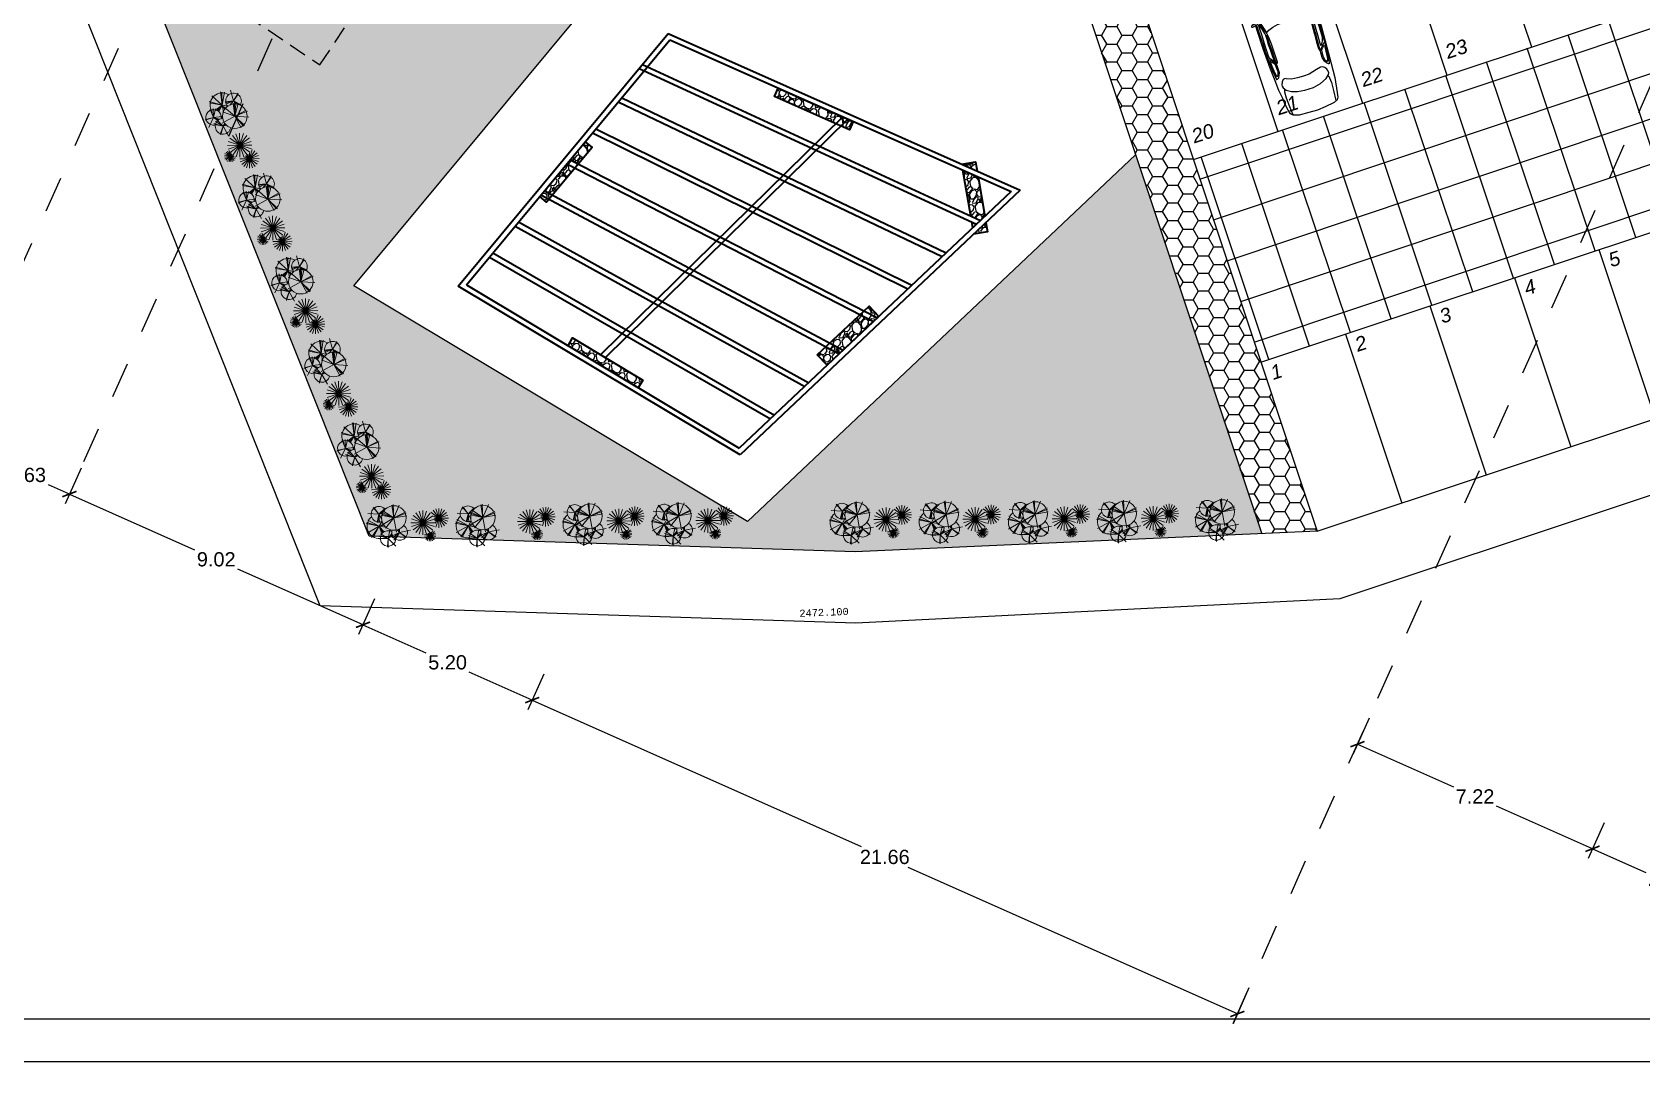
# Model space of a CAD drawing. Header units: millimetres. Extents: x 525387 to 527545, y 2235066 to 2235448.
# Drawn here: x 525535.23 to 525580.41, y 2235066.49 to 2235095.4 of the extents above; entities that cross this region are included whole.
import ezdxf
from ezdxf.enums import TextEntityAlignment as Align

# ---------------------------------------------------------------- set-up
doc = ezdxf.new("R2010")
doc.units = ezdxf.units.MM
doc.set_wipeout_variables(frame=1)
doc.linetypes.add('164L-xplan$0$HIDDEN', pattern=[0.375, 0.25, -0.125])
doc.linetypes.add('JIS_02_1.0', pattern=[2, 1, -1])
for name, color, linetype in [('auxiliar', 6, 'Continuous'), ('COTAS', 2, 'Continuous'), ('EJES', 1, 'Continuous'), ('muebles', 2, 'Continuous'), ('pie de plano', 7, 'Continuous'), ('PISOS', 7, 'Continuous')]:
    doc.layers.add(name, color=color, linetype=linetype)
doc.layers.add('jardin', color=72, linetype='Continuous', lineweight=5)
doc.layers.add('muro', color=5, linetype='Continuous', lineweight=35)
doc.styles.add('ARIAL', font='ariali.ttf')
doc.styles.add('MONOTXT4', font='monotxt4.shx')
doc.styles.get("Standard").update_dxf_attribs({"font": 'arial.ttf'})
doc.dimstyles.get("Standard").update_dxf_attribs({"dimtxt": 0.4, "dimasz": 0.3, "dimexe": 0.3, "dimexo": 0.2, "dimgap": 0.09, "dimtad": 0, "dimtih": 1, "dimtoh": 1, "dimzin": 0, "dimdsep": 46, "dimtxsty": 'Standard', "dimblk": 'ARCHTICK', "dimcen": 0.09, "dimclrd": 2, "dimclre": 1, "dimadec": 0, "dimazin": 0, "dimtfac": 1, "dimtofl": 0, "dimtmove": 0, "dimatfit": 3, "dimldrblk": 'ARCHTICK', "dimfxl": 1, "dimtolj": 1, "dimtzin": 0, "dimarcsym": 0})
pattern_1 = [(285.2227875, (383923.40531, -56674.917664), (1.6425967985254, -5.89246601665845), [0.068344288, -6.76609672791]), (242.179741, (383923.423256, -56674.98361), (2.87430299344146, 5.39978354213298), [0.117280944, -11.6108097787]), (189.7204471, (383923.36852, -56675.087336), (7.44874682796736, 1.24431294007665), [0.082696304, -8.18694455882]), (324.483689, (383923.36799, -56675.322666), (-8.2660039076424, 5.9293206523882), [0.106800904, -10.57328748515]), (350.04365418, (383923.454922, -56675.38471), (-6.50023648735329, 1.16607958925516), [0.10472674, -10.36796154907]), (54.483689, (383923.558071, -56675.402817), (-5.9293206523882, -8.2660039076424), [0.106800904, -10.57328748515]), (94.90424047, (383923.620116, -56675.315887), (0.69408645828221, -8.30285854320205), [0.141238732, -13.98262306285]), (129.46532837, (383923.608041, -56675.175165), (-7.46943618404976, 9.04188227596479), [0.133343904, -13.20105132038]), (178.63956562, (383923.523286, -56675.072222), (-7.75263206384397, 0.16002525631597), [0.1071626, -10.60910913974]), (232.4463583, (383923.416154, -56675.06968), (3.4533014948614, 4.4225011911344), [0.122342656, -5.99478739]), (279.6074378, (383923.341585, -56675.166669), (1.39625555519333, -8.15091592550136), [0.158215584, -15.66335450244]), (196.02407483, (383923.644624, -56674.90263), (-4.4881278224272, -1.3387115632386), [0.054000908, -5.34611316487]), (228.6792344, (383923.59272, -56674.917538), (4.43058383010517, 5.0014996675416), [0.102736396, -10.17092779941]), (282.21, (383923.5249, -56674.9947), (0.4270558574, -0.275113239706), [0.071841868, -0.64657862169]), (260.40859051, (383923.45438, -56674.991576), (0.5214544839213, 2.6855057663666), [0.038688264, -3.83012447378]), (349.01140949, (383923.44794, -56675.02972), (-1.5562808119294, 0.3982838616116), [0.054713124, -2.680950598]), (88.17375653, (383923.501646, -56675.04015), (-0.0287719956113, 1.831394051609), [0.088863932, -2.87325963058]), (218.77505118, (383923.50448, -56674.95133), (0.97728233678, 0.578998475142), [0.064257428, -1.54217962337]), (73.599540334, (383923.28837, -56675.277416), (1.46996482486662, 5.0958982931035), [0.0900176, -8.91176533451]), (127.55617594, (383923.313786, -56675.19106), (3.5971614724024, -4.7344690664828), [0.075519788, -7.47644313564]), (350.40859051, (383923.419066, -56674.89631), (-2.6855057663685, 0.5214544839217), [0.07737602, -3.79143671778]), (40.82045967, (383923.49536, -56674.909204), (-4.0322999690164, -3.4452188551482), [0.0900176, -8.91176533451]), (36.65395478, (383923.553144, -56675.447986), (-2.229677913328, -1.58505280758), [0.08680704, -4.25354686262]), (351.9851406, (383923.622786, -56675.396164), (-6.0731806303962, 0.89096634648984), [0.072734424, -7.20071867614]), (124.01140949, (383923.84887, -56675.167154), (-1.58505280772, 2.2296779132285), [0.07737602, -3.79143671778]), (74.56402464, (383923.805592, -56675.103015), (-1.8682486861571, -6.65217910512563), [0.085156548, -8.43047519604]), (126.65395478, (383923.71407, -56675.37641), (1.5850528075645, -2.229677913339), [0.04340352, -4.29695038262]), (158.519932474, (383923.83237, -56675.19278), (-1.9833366693002, 0.6733971014263), [0.02590292, -2.5643989929]), (223.173756532, (383923.80826, -56675.18329), (1.252395576517, 1.006054332489), [0.10472674, -1.98981091781]), (243.21900596, (383923.731887, -56675.254948), (2.32407653942552, 4.5456718138124), [0.0970534, -9.60827297267]), (0.90006753, (383923.54008, -56675.06491), (-1.129224954512, 0.1231706219355), [0.073264776, -1.75835527194]), (50.36722659, (383923.613336, -56675.063762), (5.53103678945123, 6.70972309665132), [0.127911352, -12.66320181301]), (118.1553959, (383923.694926, -56674.96525), (1.8889380429074, -3.6340161075671), [0.052301648, -5.17787846362]), (147.21, (383923.67025, -56674.91914), (-0.7021690971, -0.15194261769), [0.03048, -0.47752]), (177.46643716, (383923.713573, -56675.255236), (4.08984396059895, -0.2175692486354), [0.070573392, -6.98678815464]), (105.2227875, (383923.64307, -56675.252116), (-1.6425967985047, 5.8924660166641), [0.136688576, -6.69775243991]), (57.21, (383923.6072, -56675.1202), (-0.15194261769, 0.7021690971), [0.13208, -0.37592]), (22.5148465, (383923.678707, -56675.00919), (5.74052339758256, 2.34476589914785), [0.080321912, -7.95186334483]), (311.2646041, (383923.75291, -56674.97843), (1.4331101899145, -1.5275088161983), [0.073965816, -3.62433000775]), (264.85597536, (383923.80169, -56675.03403), (-0.9565929811917, -10.86519368756651), [0.12042902, -11.92249288459]), (232.63607874, (383923.790893, -56675.153974), (-4.003527973579, -5.27661290647393), [0.127405892, -12.61316929125])]

# ---------------------------------------------------------------- blocks, each defined once
blk = doc.blocks.new('Chde03pl')
at = {"color": 0, "linetype": 'ByBlock'}
for points in [[(-1.759, 0.978), (-1.743, 0.967), (-1.728, 0.935), (-1.709, 0.896), (-1.696, 0.867), (-1.699, 0.84), (-1.708, 0.822), (-1.725, 0.811), (-1.744, 0.807), (-1.758, 0.809), (-1.773, 0.824), (-1.786, 0.84), (-1.793, 0.859), (-1.795, 0.878), (-1.803, 0.931), (-1.812, 0.993), (-1.809, 1.003), (-1.803, 1.007), (-1.791, 1.006), (-1.779, 1.004), (-1.766, 0.993), (-1.762, 0.983), (-1.754, 0.958), (-1.739, 0.886), (-1.729, 0.835), (-1.728, 0.812)], [(-1.811, -0.863), (-2.371, -0.853), (-3.423, -0.802), (-3.866, -0.771), (-4.284, -0.71), (-4.418, -0.679), (-4.476, -0.639), (-4.526, -0.537), (-4.56, -0.261), (-4.585, -0.027), (-4.577, 0.229), (-4.56, 0.504), (-4.51, 0.657), (-4.476, 0.708), (-4.451, 0.729), (-4.334, 0.759), (-4.134, 0.79), (-3.975, 0.8), (-3.724, 0.831), (-3.432, 0.851), (-3.081, 0.871), (-2.479, 0.892), (-1.936, 0.892), (-1.802, 0.892)], [(-3.755, 0.66), (-3.771, 0.679), (-3.814, 0.693), (-3.986, 0.699), (-4.25, 0.686), (-4.487, 0.666)], [(-3.474, 0.535), (-3.464, 0.581), (-3.474, 0.627), (-3.523, 0.673), (-3.598, 0.706), (-3.641, 0.712), (-3.695, 0.699), (-3.781, 0.633), (-3.862, 0.502), (-3.911, 0.344), (-3.943, 0.14), (-3.943, -0.117), (-3.9, -0.341), (-3.819, -0.532), (-3.733, -0.624), (-3.684, -0.65), (-3.62, -0.65), (-3.571, -0.63), (-3.512, -0.591), (-3.474, -0.545), (-3.469, -0.479), (-3.49, -0.354), (-3.55, -0.117), (-3.555, 0.054), (-3.55, 0.225), (-3.534, 0.403), (-3.48, 0.535)], [(-1.801, 0.869), (-2.061, 0.864), (-2.336, 0.86), (-2.575, 0.86), (-2.786, 0.856), (-2.932, 0.847), (-3.147, 0.834), (-3.322, 0.816), (-3.414, 0.803), (-3.418, 0.795), (-3.414, 0.769), (-3.39, 0.729), (-3.325, 0.69), (-3.265, 0.664), (-3.172, 0.66), (-3.029, 0.664), (-2.99, 0.66), (-2.825, 0.668), (-2.583, 0.673), (-2.429, 0.677), (-2.268, 0.677), (-2.193, 0.673), (-2.143, 0.668)], [(-2.882, 0.816), (-3.015, 0.808), (-3.157, 0.795), (-3.257, 0.782), (-3.322, 0.777), (-3.336, 0.764), (-3.336, 0.742), (-3.282, 0.707), (-3.225, 0.694), (-3.154, 0.694), (-3.047, 0.699), (-3.011, 0.703), (-2.972, 0.729), (-2.911, 0.777), (-2.875, 0.816)], [(-1.476, 0.873), (-1.501, 0.843), (-1.54, 0.821), (-1.636, 0.808), (-1.786, 0.769), (-1.943, 0.721), (-2.047, 0.686), (-2.111, 0.664), (-2.215, 0.646), (-2.418, 0.633), (-2.768, 0.633), (-2.943, 0.633), (-2.979, 0.638), (-2.993, 0.651), (-3, 0.673), (-2.965, 0.69), (-2.879, 0.76), (-2.836, 0.821), (-2.829, 0.851), (-2.832, 0.869)], [(-2.775, 0.816), (-2.811, 0.782), (-2.865, 0.729), (-2.918, 0.699), (-2.89, 0.694), (-2.804, 0.703), (-2.572, 0.707), (-2.415, 0.712), (-2.265, 0.707), (-2.147, 0.703), (-2.079, 0.712), (-1.972, 0.742), (-1.822, 0.786), (-1.808, 0.812), (-1.822, 0.816), (-1.883, 0.816), (-2.083, 0.816), (-2.44, 0.816), (-2.679, 0.816), (-2.775, 0.816)], [(-1.574, 0.792), (-1.643, 0.785), (-1.75, 0.754), (-1.864, 0.723), (-1.996, 0.685), (-2.04, 0.662), (-2.059, 0.631), (-2.034, 0.577), (-1.983, 0.447), (-1.952, 0.301), (-1.945, 0.085), (-1.945, -0.076), (-1.983, -0.33), (-2.053, -0.537), (-2.078, -0.591), (-2.078, -0.622), (-2.04, -0.645), (-1.838, -0.714), (-1.7, -0.752), (-1.599, -0.768), (-1.499, -0.76), (-1.442, -0.752), (-1.335, -0.652), (-1.241, -0.46), (-1.19, -0.222), (-1.177, 0.032), (-1.196, 0.262), (-1.247, 0.493), (-1.31, 0.677), (-1.398, 0.762), (-1.461, 0.785), (-1.53, 0.785), (-1.562, 0.785)], [(-1.706, -0.837), (-1.568, -0.822), (-1.48, -0.814), (-1.423, -0.791), (-1.341, -0.745), (-1.241, -0.568), (-1.19, -0.399), (-1.152, -0.107), (-1.152, 0.132), (-1.177, 0.285), (-1.203, 0.47), (-1.285, 0.685), (-1.329, 0.777), (-1.41, 0.8), (-1.53, 0.831), (-1.675, 0.854)], [(-1.685, 0.882), (-1.368, 0.882), (-0.975, 0.871), (-0.499, 0.871), (-0.39, 0.871), (-0.307, 0.861), (-0.198, 0.841), (-0.14, 0.79), (-0.085, 0.638), (-0.041, 0.463), (-0.014, 0.356), (-0.003, 0.208), (0.003, 0.074), (-0.003, -0.074), (-0.014, -0.215), (-0.058, -0.416), (-0.107, -0.624), (-0.146, -0.698), (-0.184, -0.731)], [(-0.245, 0.711), (-0.201, 0.564), (-0.173, 0.416), (-0.151, 0.235), (-0.14, 0.034), (-0.146, -0.154), (-0.162, -0.376), (-0.217, -0.63), (-0.25, -0.711), (-0.415, -0.725), (-0.695, -0.745), (-1.069, -0.765), (-1.294, -0.765), (-1.36, -0.765)], [(-0.25, 0.718), (-0.294, 0.799), (-0.36, 0.805), (-0.58, 0.812), (-0.959, 0.805), (-1.195, 0.799), (-1.332, 0.772)], [(-0.169, 0.378), (-0.282, 0.404), (-0.459, 0.436), (-0.7, 0.469), (-1.01, 0.489), (-1.214, 0.489)], [(-0.31, 0.859), (-0.25, 0.832), (-0.19, 0.799), (-0.157, 0.718), (-0.101, 0.51), (-0.069, 0.322), (-0.058, 0.013), (-0.069, -0.181), (-0.096, -0.403), (-0.146, -0.604), (-0.19, -0.725), (-0.223, -0.745)], [(-0.101, 0.664), (-0.14, 0.685)], [(-0.148, 0.018), (-1.144, 0.018)], [(-0.079, 0.032), (-0.107, 0.032), (-0.118, 0.032), (-0.118, 0.012), (-0.112, -0.001), (-0.096, -0.001), (-0.079, 0.012), (-0.079, 0.025)], [(-0.019, 0.249), (-0.063, 0.255)], [(0.008, 0.266), (0.024, 0.272), (0.035, 0.292), (0.024, 0.306), (0.008, 0.319)], [(-0.168, -0.349), (-0.277, -0.382), (-0.558, -0.436), (-0.898, -0.476), (-1.195, -0.503)], [(-0.025, -0.174), (-0.058, -0.181)], [(-0.019, -0.275), (0.003, -0.268), (0.014, -0.255), (0.014, -0.241), (0.003, -0.235), (-0.014, -0.228)], [(-3.771, -0.604), (-3.781, -0.624), (-3.825, -0.63), (-3.97, -0.637), (-4.196, -0.624), (-4.482, -0.597)], [(-1.81, -0.839), (-2.2, -0.83), (-2.619, -0.816), (-2.921, -0.803), (-3.302, -0.77), (-3.419, -0.752), (-3.45, -0.738), (-3.442, -0.719), (-3.397, -0.678), (-3.34, -0.637), (-3.287, -0.623), (-3.219, -0.613), (-2.913, -0.623), (-2.505, -0.641), (-2.283, -0.65), (-2.196, -0.646), (-2.15, -0.646)], [(-1.463, -0.867), (-1.497, -0.816), (-1.587, -0.798), (-1.795, -0.752), (-2.037, -0.673), (-2.135, -0.641), (-2.237, -0.618), (-2.528, -0.604), (-2.758, -0.59), (-2.951, -0.586), (-3, -0.604), (-3.008, -0.627), (-2.977, -0.66), (-2.894, -0.733), (-2.841, -0.779), (-2.838, -0.803), (-2.834, -0.821)], [(-1.774, -0.957), (-1.761, -0.947), (-1.724, -0.878), (-1.711, -0.849), (-1.712, -0.83), (-1.717, -0.808), (-1.727, -0.798), (-1.747, -0.791), (-1.766, -0.788), (-1.779, -0.794), (-1.789, -0.808), (-1.801, -0.83), (-1.808, -0.86), (-1.811, -0.886), (-1.817, -0.914), (-1.831, -0.949), (-1.836, -0.973), (-1.831, -0.983), (-1.824, -0.988), (-1.813, -0.988), (-1.795, -0.986), (-1.788, -0.98), (-1.773, -0.952), (-1.753, -0.88), (-1.734, -0.796)], [(-0.207, -0.751), (-0.365, -0.802), (-0.549, -0.823), (-1.192, -0.863), (-1.376, -0.863), (-1.71, -0.874)], [(-0.101, -0.57), (-0.14, -0.604)]]:
    blk.add_lwpolyline(points, dxfattribs=at)
for points in [[(-3.011, -0.668), (-2.955, -0.716), (-2.919, -0.754), (-2.915, -0.766), (-2.929, -0.77), (-3.086, -0.758), (-3.296, -0.738), (-3.351, -0.728), (-3.368, -0.718), (-3.371, -0.706), (-3.353, -0.69), (-3.312, -0.658), (-3.255, -0.652), (-3.195, -0.65), (-3.065, -0.656), (-3.027, -0.662)], [(-2.9, -0.674), (-2.59, -0.684), (-2.358, -0.694), (-2.185, -0.702), (-2.079, -0.709), (-1.961, -0.737), (-1.835, -0.779), (-1.843, -0.789), (-1.861, -0.796), (-2.188, -0.8), (-2.504, -0.793), (-2.671, -0.789), (-2.708, -0.779), (-2.782, -0.751), (-2.88, -0.691)]]:
    blk.add_lwpolyline(points, close=True, dxfattribs=at)
blk = doc.blocks.new('Arbo-p12')
at = {"color": 0, "linetype": 'ByBlock', "lineweight": 0}
for p, q in [((-0.099, 0.183), (-0.34, 0.405)), ((-0.099, 0.183), (-0.136, 0.494)), ((-0.099, 0.183), (-0.107, 0.489)), ((-0.099, 0.183), (-0.046, 0.487)), ((0.165, 0.278), (0.101, 0.528)), ((0.165, 0.278), (0.273, 0.459)), ((0.165, 0.278), (0.277, 0.438)), ((-0.099, 0.183), (-0.404, 0.271)), ((-0.099, 0.183), (-0.398, 0.239)), ((-0.307, -0.102), (-0.381, 0.085)), ((-0.307, -0.102), (-0.373, 0.116)), ((-0.307, -0.102), (-0.31, 0.107)), ((-0.307, -0.102), (-0.258, 0.101)), ((-0.099, 0.183), (-0.249, 0.072)), ((-0.099, 0.183), (-0.218, 0.058)), ((-0.099, 0.183), (-0.203, 0.049)), ((-0.099, 0.183), (-0.19, 0.039)), ((0.191, -0.081), (-0.1, 0.03)), ((-0.099, 0.183), (0.034, 0.159)), ((-0.099, 0.183), (-0.072, 0.032)), ((-0.099, 0.183), (-0.042, 0.086)), ((0.191, -0.081), (-0.066, 0.146)), ((0.165, 0.278), (-0.029, 0.259)), ((0.165, 0.278), (-0.023, 0.235)), ((0.165, 0.278), (-0.016, 0.202)), ((0.165, 0.278), (0.075, 0.181)), ((0.191, -0.081), (0.158, 0.226)), ((0.165, 0.278), (0.203, 0.206)), ((0.165, 0.278), (0.233, 0.203)), ((0.165, 0.278), (0.357, 0.157)), ((0.165, 0.278), (0.344, 0.185)), ((0.191, -0.081), (0.189, 0.218)), ((0.191, -0.081), (0.272, 0.215)), ((0.191, -0.081), (0.219, 0.213)), ((0.191, -0.081), (0.46, 0.06)), ((0.191, -0.081), (0.485, 0.038)), ((-0.307, -0.102), (-0.507, -0.167)), ((-0.307, -0.102), (-0.497, -0.149)), ((-0.307, -0.102), (-0.423, -0.333)), ((-0.307, -0.102), (-0.112, -0.081)), ((-0.307, -0.102), (-0.168, -0.147)), ((-0.307, -0.102), (-0.193, -0.162)), ((-0.307, -0.102), (-0.207, -0.173)), ((-0.087, -0.312), (-0.304, -0.244)), ((-0.087, -0.312), (-0.284, -0.268)), ((-0.087, -0.312), (-0.262, -0.198)), ((-0.087, -0.312), (-0.228, -0.157)), ((-0.087, -0.312), (-0.154, -0.495)), ((-0.087, -0.312), (-0.145, -0.514)), ((0.191, -0.081), (-0.105, -0.242)), ((-0.087, -0.312), (-0.049, -0.239)), ((-0.087, -0.312), (-0.029, -0.266)), ((-0.087, -0.312), (-0.02, -0.276)), ((-0.087, -0.312), (-0.013, -0.284)), ((-0.087, -0.312), (0.039, -0.536)), ((0.191, -0.081), (0.338, -0.353)), ((0.191, -0.081), (0.388, -0.317)), ((0.191, -0.081), (0.413, -0.303)), ((0.191, -0.081), (0.518, -0.106))]:
    blk.add_line(p, q, dxfattribs=at)
blk.add_circle((0.191, -0.081), 0.287, dxfattribs=at)
for centre, radius, start, end in [((-0.099, 0.183), 0.287, 57.4904, 202.572), ((0.165, 0.278), 0.183, 326.1895, 222.0248), ((-0.307, -0.102), 0.183, 350.2838, 282.3951), ((-0.087, -0.312), 0.183, 91.4437, 347.7435), ((-0.099, 0.183), 0.287, 265.0692, 270.8898)]:
    blk.add_arc(centre, radius, start, end, dxfattribs=at)
blk = doc.blocks.new('Arbo-p11')
at = {"color": 0, "linetype": 'ByBlock', "lineweight": 0}
for p, q in [((-0.038, 0.163), (-0.217, 0.41)), ((-0.038, 0.163), (-0.133, 0.453)), ((-0.041, 0.163), (0.138, 0.41)), ((-0.04, 0.163), (0.054, 0.453)), ((-0.039, 0.163), (-0.039, 0.468)), ((-0.284, -0.107), (-0.346, 0.025)), ((-0.036, 0.166), (-0.342, 0.166)), ((-0.037, 0.165), (-0.327, 0.259)), ((-0.037, 0.167), (-0.327, 0.072)), ((-0.284, -0.108), (-0.302, 0.037)), ((-0.037, 0.164), (-0.284, 0.344)), ((-0.037, 0.168), (-0.284, -0.012)), ((-0.038, 0.168), (-0.217, -0.079)), ((-0.038, 0.169), (-0.133, -0.122)), ((-0.043, 0.166), (0.263, 0.166)), ((-0.042, 0.164), (0.205, 0.344)), ((-0.042, 0.165), (0.248, 0.259)), ((-0.042, 0.168), (0.205, -0.012)), ((-0.042, 0.167), (0.248, 0.072)), ((-0.041, 0.168), (0.138, -0.079)), ((-0.04, 0.169), (0.054, -0.122)), ((-0.039, 0.169), (-0.039, -0.136)), ((0.195, -0.175), (0.338, 0.022)), ((0.196, -0.175), (0.271, 0.056)), ((-0.283, -0.106), (-0.428, -0.124)), ((-0.283, -0.106), (-0.426, -0.079)), ((-0.283, -0.105), (-0.415, -0.167)), ((-0.283, -0.107), (-0.411, -0.036)), ((-0.283, -0.105), (-0.39, -0.205)), ((-0.283, -0.107), (-0.383, -0.001)), ((-0.284, -0.105), (-0.354, -0.233)), ((-0.284, -0.105), (-0.312, -0.248)), ((-0.286, -0.107), (-0.221, -0.077)), ((-0.286, -0.106), (-0.197, -0.095)), ((-0.286, -0.105), (-0.158, -0.176)), ((-0.286, -0.106), (-0.142, -0.133)), ((-0.285, -0.108), (-0.267, -0.015)), ((-0.285, -0.107), (-0.25, -0.044)), ((-0.285, -0.107), (-0.237, -0.061)), ((-0.285, -0.105), (-0.223, -0.237)), ((-0.285, -0.105), (-0.185, -0.212)), ((-0.284, -0.105), (-0.266, -0.25)), ((0.199, -0.173), (-0.044, -0.173)), ((0.199, -0.172), (-0.032, -0.247)), ((0.199, -0.172), (0.002, -0.315)), ((0.199, -0.174), (0.049, -0.125)), ((0.198, -0.171), (0.055, -0.368)), ((0.199, -0.175), (0.101, -0.104)), ((0.198, -0.171), (0.122, -0.402)), ((0.198, -0.175), (0.133, -0.085)), ((0.198, -0.175), (0.161, -0.063)), ((0.194, -0.174), (0.426, -0.099)), ((0.194, -0.172), (0.426, -0.247)), ((0.194, -0.173), (0.437, -0.173)), ((0.195, -0.175), (0.391, -0.032)), ((0.195, -0.171), (0.338, -0.368)), ((0.195, -0.172), (0.391, -0.315)), ((0.196, -0.171), (0.271, -0.402)), ((0.197, -0.176), (0.197, -0.026)), ((0.197, -0.171), (0.197, -0.414))]:
    blk.add_line(p, q, dxfattribs=at)
blk = doc.blocks.new('_ArchTick')
at = {"color": 0, "linetype": 'ByBlock', "lineweight": 0, "const_width": 0.15}
blk.add_lwpolyline([(-0.5, -0.5), (0.5, 0.5)], dxfattribs=at)
blk = doc.blocks.new('*D106')
at = {"layer": 'COTAS', "color": 1, "lineweight": -2, "transparency": 16777216}
for p, q in [((525536.602, 2235083.161), (525536.154, 2235082.157)), ((525544.842, 2235079.492), (525544.395, 2235078.488))]:
    blk.add_line(p, q, dxfattribs=at)
at = {"layer": 'COTAS', "color": 2, "lineweight": -2, "transparency": 16777216}
for p, q in [((525536.276, 2235082.431), (525539.789, 2235080.867)), ((525544.517, 2235078.762), (525541.004, 2235080.326))]:
    blk.add_line(p, q, dxfattribs=at)
at = {"layer": 'Defpoints', "color": 0, "transparency": 16777216}
for p in [(525536.683, 2235083.344), (525544.923, 2235079.675), (525544.517, 2235078.762)]:
    blk.add_point(p, dxfattribs=at)
at = {"layer": 'COTAS', "color": 2, "lineweight": -2, "transparency": 16777216, "xscale": 0.3, "yscale": 0.3, "zscale": 0.3}
for p, rotation in [((525536.276, 2235082.431), 155.999999994232), ((525544.517, 2235078.762), 335.999999994232)]:
    blk.add_blockref('_ArchTick', p, dxfattribs=dict(at, rotation=rotation))
at = {"layer": 'COTAS', "color": 0, "transparency": 16777216, "insert": (525540.397, 2235080.596), "char_height": 0.4, "attachment_point": 5}
blk.add_mtext('\\A1;9.02', dxfattribs=at)
blk = doc.blocks.new('*D107')
at = {"layer": 'COTAS', "color": 1, "lineweight": -2, "transparency": 16777216}
for p, q in [((525544.842, 2235079.492), (525544.394, 2235078.487)), ((525549.591, 2235077.378), (525549.144, 2235076.373))]:
    blk.add_line(p, q, dxfattribs=at)
at = {"layer": 'COTAS', "color": 2, "lineweight": -2, "transparency": 16777216}
for p, q in [((525544.516, 2235078.761), (525546.282, 2235077.975)), ((525549.266, 2235076.647), (525547.5, 2235077.433))]:
    blk.add_line(p, q, dxfattribs=at)
at = {"layer": 'Defpoints', "color": 0, "transparency": 16777216}
for p in [(525544.923, 2235079.675), (525549.672, 2235077.56), (525549.266, 2235076.647)]:
    blk.add_point(p, dxfattribs=at)
at = {"layer": 'COTAS', "color": 2, "lineweight": -2, "transparency": 16777216, "xscale": 0.3, "yscale": 0.3, "zscale": 0.3}
for p, rotation in [((525544.516, 2235078.761), 155.9999999938924), ((525549.266, 2235076.647), 335.9999999938924)]:
    blk.add_blockref('_ArchTick', p, dxfattribs=dict(at, rotation=rotation))
at = {"layer": 'COTAS', "color": 0, "transparency": 16777216, "insert": (525546.891, 2235077.704), "char_height": 0.4, "attachment_point": 5}
blk.add_mtext('\\A1;5.20', dxfattribs=at)
blk = doc.blocks.new('*D108')
at = {"layer": 'COTAS', "color": 1, "lineweight": -2, "transparency": 16777216}
for p, q in [((525549.591, 2235077.378), (525549.144, 2235076.373)), ((525569.383, 2235068.566), (525568.936, 2235067.561))]:
    blk.add_line(p, q, dxfattribs=at)
at = {"layer": 'COTAS', "color": 2, "lineweight": -2, "transparency": 16777216}
for p, q in [((525549.266, 2235076.647), (525558.501, 2235072.535)), ((525569.058, 2235067.835), (525559.822, 2235071.947))]:
    blk.add_line(p, q, dxfattribs=at)
at = {"layer": 'Defpoints', "color": 0, "transparency": 16777216}
for p in [(525549.672, 2235077.56), (525569.464, 2235068.749), (525569.058, 2235067.835)]:
    blk.add_point(p, dxfattribs=at)
at = {"layer": 'COTAS', "color": 2, "lineweight": -2, "transparency": 16777216, "xscale": 0.3, "yscale": 0.3, "zscale": 0.3}
for p, rotation in [((525549.266, 2235076.647), 155.9999999971858), ((525569.058, 2235067.835), 335.9999999971858)]:
    blk.add_blockref('_ArchTick', p, dxfattribs=dict(at, rotation=rotation))
at = {"layer": 'COTAS', "color": 0, "transparency": 16777216, "insert": (525559.162, 2235072.241), "char_height": 0.4, "attachment_point": 5}
blk.add_mtext('\\A1;21.66', dxfattribs=at)
blk = doc.blocks.new('*D109')
at = {"layer": 'COTAS', "color": 1, "lineweight": -2, "transparency": 16777216}
for p, q in [((525572.756, 2235076.141), (525572.308, 2235075.136)), ((525579.353, 2235073.204), (525578.905, 2235072.199))]:
    blk.add_line(p, q, dxfattribs=at)
at = {"layer": 'COTAS', "color": 2, "lineweight": -2, "transparency": 16777216}
for p, q in [((525572.43, 2235075.41), (525575.123, 2235074.211)), ((525579.027, 2235072.473), (525576.335, 2235073.672))]:
    blk.add_line(p, q, dxfattribs=at)
at = {"layer": 'Defpoints', "color": 0, "transparency": 16777216}
for p in [(525572.837, 2235076.324), (525579.434, 2235073.387), (525579.027, 2235072.473)]:
    blk.add_point(p, dxfattribs=at)
at = {"layer": 'COTAS', "color": 2, "lineweight": -2, "transparency": 16777216, "xscale": 0.3, "yscale": 0.3, "zscale": 0.3}
for p, rotation in [((525572.43, 2235075.41), 155.9999999917457), ((525579.027, 2235072.473), 335.9999999917458)]:
    blk.add_blockref('_ArchTick', p, dxfattribs=dict(at, rotation=rotation))
at = {"layer": 'COTAS', "color": 0, "transparency": 16777216, "insert": (525575.729, 2235073.942), "char_height": 0.4, "attachment_point": 5}
blk.add_mtext('\\A1;7.22', dxfattribs=at)
blk = doc.blocks.new('*D110')
at = {"layer": 'COTAS', "color": 1, "lineweight": -2, "transparency": 16777216}
for p, q in [((525579.353, 2235073.204), (525578.905, 2235072.199)), ((525583.585, 2235071.32), (525583.137, 2235070.315))]:
    blk.add_line(p, q, dxfattribs=at)
at = {"layer": 'COTAS', "color": 2, "lineweight": -2, "transparency": 16777216}
for p, q in [((525579.027, 2235072.473), (525580.526, 2235071.806)), ((525583.259, 2235070.589), (525581.761, 2235071.256))]:
    blk.add_line(p, q, dxfattribs=at)
at = {"layer": 'Defpoints', "color": 0, "transparency": 16777216}
for p in [(525579.434, 2235073.387), (525583.666, 2235071.502), (525583.259, 2235070.589)]:
    blk.add_point(p, dxfattribs=at)
at = {"layer": 'COTAS', "color": 2, "lineweight": -2, "transparency": 16777216, "xscale": 0.3, "yscale": 0.3, "zscale": 0.3}
for p, rotation in [((525579.027, 2235072.473), 155.9999999976716), ((525583.259, 2235070.589), 335.9999999976716)]:
    blk.add_blockref('_ArchTick', p, dxfattribs=dict(at, rotation=rotation))
at = {"layer": 'COTAS', "color": 0, "transparency": 16777216, "insert": (525581.143, 2235071.531), "char_height": 0.4, "attachment_point": 5}
blk.add_mtext('\\A1;4.63', dxfattribs=at)
blk = doc.blocks.new('*D111')
at = {"layer": 'COTAS', "color": 1, "lineweight": -2, "transparency": 16777216}
for p, q in [((525534.199, 2235084.231), (525533.752, 2235083.226)), ((525536.602, 2235083.161), (525536.154, 2235082.156))]:
    blk.add_line(p, q, dxfattribs=at)
at = {"layer": 'COTAS', "color": 2, "lineweight": -2, "transparency": 16777216}
for p, q in [((525533.874, 2235083.5), (525534.462, 2235083.238)), ((525536.276, 2235082.43), (525535.688, 2235082.692))]:
    blk.add_line(p, q, dxfattribs=at)
at = {"layer": 'Defpoints', "color": 0, "transparency": 16777216}
for p in [(525534.28, 2235084.413), (525536.683, 2235083.344), (525536.276, 2235082.43)]:
    blk.add_point(p, dxfattribs=at)
at = {"layer": 'COTAS', "color": 2, "lineweight": -2, "transparency": 16777216, "xscale": 0.3, "yscale": 0.3, "zscale": 0.3}
for p, rotation in [((525533.874, 2235083.5), 155.9999999597215), ((525536.276, 2235082.43), 335.9999999597215)]:
    blk.add_blockref('_ArchTick', p, dxfattribs=dict(at, rotation=rotation))
at = {"layer": 'COTAS', "color": 0, "transparency": 16777216, "insert": (525535.075, 2235082.965), "char_height": 0.4, "attachment_point": 5}
blk.add_mtext('\\A1;2.63', dxfattribs=at)

msp = doc.modelspace()

# ---------------------------------------------------------------- hatches: boundary and pattern name
at = {"layer": 'jardin'}
h = msp.add_hatch(dxfattribs=at)
h.set_pattern_fill('GRASS', color=72, scale=0.025)
h.set_pattern_definition([(90, (-1981.939, -359.22754), (-0.449012806, 0.449012806), [0.1190625, -0.778963112]), (45, (-1981.939, -359.22754), (-0.44901280605, 0.44901280605), [0.1190625, -0.5159375]), (135, (-1981.939, -359.22754), (-0.44901280605, -0.44901280605), [0.1190625, -0.5159375])])
edge = h.paths.add_edge_path()
edge.add_arc((525534.332, 2235116.908), 12.335, 300.9245, 326.9323, ccw=False)
edge.add_arc((525534.069, 2235116.746), 12.335, 276.3541, 302.362, ccw=False)
edge.add_line((525535.434, 2235104.486), (525544.69, 2235081.25))
edge.add_line((525544.69, 2235081.25), (525558.333, 2235080.808))
edge.add_line((525558.333, 2235080.808), (525569.744, 2235081.316))
edge.add_line((525569.744, 2235081.316), (525566.199, 2235091.954))
edge.add_line((525566.199, 2235091.954), (525565.182, 2235090.992))
edge.add_line((525565.182, 2235090.992), (525564.567, 2235090.411))
edge.add_line((525564.567, 2235090.411), (525560.486, 2235086.555))
edge.add_line((525560.486, 2235086.555), (525555.307, 2235081.66))
edge.add_line((525555.307, 2235081.66), (525544.258, 2235088.276))
edge.add_line((525544.258, 2235088.276), (525551.58, 2235097.093))
edge.add_line((525551.58, 2235097.093), (525552.497, 2235096.685))
edge.add_line((525552.497, 2235096.685), (525553.867, 2235099.763))
edge.add_line((525553.867, 2235099.763), (525554.086, 2235100.255))
edge.add_line((525554.086, 2235100.255), (525554.151, 2235100.401))
edge.add_line((525554.151, 2235100.401), (525553.603, 2235100.645))
edge.add_line((525553.603, 2235100.645), (525552.222, 2235097.544))
edge.add_line((525552.222, 2235097.544), (525550.335, 2235098.384))
edge.add_line((525550.335, 2235098.384), (525550.189, 2235098.449))
edge.add_line((525550.189, 2235098.449), (525544.256, 2235101.091))
edge.add_line((525544.256, 2235101.091), (525550.945, 2235116.114))
edge.add_line((525550.945, 2235116.114), (525557.312, 2235113.279))
edge.add_line((525557.312, 2235113.279), (525556.804, 2235112.137))
edge.add_line((525556.804, 2235112.137), (525559.499, 2235110.937))
edge.add_line((525559.499, 2235110.937), (525559.377, 2235110.663))
edge.add_line((525559.377, 2235110.663), (525561.112, 2235109.89))
edge.add_line((525561.112, 2235109.89), (525557.655, 2235102.125))
edge.add_line((525557.655, 2235102.125), (525558.203, 2235101.881))
edge.add_line((525558.203, 2235101.881), (525561.986, 2235110.377))
edge.add_line((525561.986, 2235110.377), (525558.043, 2235112.132))
edge.add_line((525558.043, 2235112.132), (525558.745, 2235113.708))
edge.add_line((525558.745, 2235113.708), (525550.492, 2235117.383))
edge.add_line((525550.492, 2235117.383), (525547.085, 2235118.71))
edge.add_line((525547.085, 2235118.71), (525546.991, 2235118.451))
edge.add_arc((525538.862, 2235116.27), 8.417, -46.3758, 15.0187, ccw=False)
at = {"layer": 'muro', "linetype": 'Continuous', "lineweight": -3}
h = msp.add_hatch(dxfattribs=at)
h.set_pattern_fill('GRAVEL', color=41, scale=0.02, angle=57.21)
h.set_pattern_definition(pattern_1)
h.paths.add_polyline_path([(525556.174, 2235093.827), (525558.276, 2235092.893), (525558.17, 2235092.656), (525556.069, 2235093.592)])
h = msp.add_hatch(dxfattribs=at)
h.set_pattern_fill('GRAVEL', color=41, scale=0.02, angle=57.21)
h.set_pattern_definition(pattern_1)
h.paths.add_polyline_path([(525549.476, 2235090.782), (525550.754, 2235092.321), (525550.946, 2235092.161), (525549.668, 2235090.622)])
h = msp.add_hatch(dxfattribs=at)
h.set_pattern_fill('GRAVEL', color=41, scale=0.02, angle=57.21)
h.set_pattern_definition([(285.2227875, (-0.228974, 0.582593), (1.6425967985254, -5.89246601665845), [0.068344288, -6.76609672791]), (242.179741, (-0.21103, 0.516647), (2.87430299344146, 5.39978354213298), [0.117280944, -11.6108097787]), (189.7204471, (-0.265764, 0.412922), (7.44874682796736, 1.24431294007665), [0.082696304, -8.18694455882]), (324.483689, (-0.266294, 0.177592), (-8.2660039076424, 5.9293206523882), [0.106800904, -10.57328748515]), (350.04365418, (-0.179363, 0.115548), (-6.50023648735329, 1.16607958925516), [0.10472674, -10.36796154907]), (54.483689, (-0.076214, 0.09744), (-5.9293206523882, -8.2660039076424), [0.106800904, -10.57328748515]), (94.90424047, (-0.01417, 0.184371), (0.69408645828221, -8.30285854320205), [0.141238732, -13.98262306285]), (129.46532837, (-0.026244, 0.325093), (-7.46943618404976, 9.04188227596479), [0.133343904, -13.20105132038]), (178.63956562, (-0.111, 0.428035), (-7.75263206384398, 0.16002525631597), [0.1071626, -10.60910913974]), (232.4463583, (-0.21813, 0.43058), (3.4533014948614, 4.4225011911344), [0.122342656, -5.99478739]), (279.6074378, (-0.2927, 0.333589), (1.39625555519334, -8.15091592550136), [0.158215584, -15.66335450244]), (196.02407483, (0.01034, 0.597626), (-4.4881278224272, -1.3387115632386), [0.054000908, -5.34611316487]), (228.6792344, (-0.041564, 0.58272), (4.43058383010516, 5.0014996675416), [0.102736396, -10.17092779941]), (282.21, (-0.1094, 0.50556), (0.4270558574, -0.275113239706), [0.071841868, -0.64657862169]), (260.40859051, (-0.1799, 0.50868), (0.5214544839213, 2.6855057663666), [0.038688264, -3.83012447378]), (349.01140949, (-0.18635, 0.47053), (-1.5562808119294, 0.3982838616116), [0.054713124, -2.680950598]), (88.17375653, (-0.13264, 0.460105), (-0.0287719956113, 1.831394051609), [0.088863932, -2.87325963058]), (218.77505118, (-0.1298, 0.54892), (0.97728233678, 0.578998475142), [0.064257428, -1.54217962337]), (73.599540334, (-0.345915, 0.222842), (1.46996482486662, 5.0958982931035), [0.0900176, -8.91176533451]), (127.55617594, (-0.3205, 0.309197), (3.5971614724024, -4.7344690664828), [0.075519788, -7.47644313564]), (350.40859051, (-0.21522, 0.603946), (-2.6855057663685, 0.5214544839217), [0.07737602, -3.79143671778]), (40.82045967, (-0.138924, 0.591054), (-4.0322999690164, -3.4452188551482), [0.0900176, -8.91176533451]), (36.65395478, (-0.08114, 0.05227), (-2.229677913328, -1.58505280758), [0.08680704, -4.25354686262]), (351.9851406, (-0.0115, 0.104094), (-6.0731806303962, 0.89096634648984), [0.072734424, -7.20071867614]), (124.01140949, (0.21459, 0.333104), (-1.58505280772, 2.2296779132285), [0.07737602, -3.79143671778]), (74.56402464, (0.171307, 0.397243), (-1.8682486861571, -6.65217910512564), [0.085156548, -8.43047519604]), (126.65395478, (0.07978, 0.123846), (1.5850528075645, -2.229677913339), [0.04340352, -4.29695038262]), (158.519932474, (0.19808, 0.30748), (-1.9833366693002, 0.6733971014263), [0.02590292, -2.5643989929]), (223.173756532, (0.17398, 0.31697), (1.252395576517, 1.006054332489), [0.10472674, -1.98981091781]), (243.21900596, (0.097602, 0.24531), (2.32407653942552, 4.5456718138124), [0.0970534, -9.60827297267]), (0.90006753, (-0.0942, 0.43534), (-1.129224954512, 0.1231706219355), [0.073264776, -1.75835527194]), (50.36722659, (-0.020949, 0.436496), (5.53103678945123, 6.70972309665132), [0.127911352, -12.66320181301]), (118.1553959, (0.06064, 0.535006), (1.8889380429074, -3.6340161075671), [0.052301648, -5.17787846362]), (147.21, (0.03596, 0.5811), (-0.7021690971, -0.15194261769), [0.03048, -0.47752]), (177.46643716, (0.07929, 0.245022), (4.08984396059895, -0.2175692486354), [0.070573392, -6.98678815464]), (105.2227875, (0.008784, 0.24814), (-1.6425967985047, 5.8924660166641), [0.136688576, -6.69775243991]), (57.21, (-0.0271, 0.38003), (-0.15194261769, 0.7021690971), [0.13208, -0.37592]), (22.5148465, (0.044422, 0.49107), (5.74052339758256, 2.34476589914786), [0.080321912, -7.95186334483]), (311.2646041, (0.11862, 0.521826), (1.4331101899145, -1.5275088161983), [0.073965816, -3.62433000775]), (264.85597536, (0.167405, 0.466228), (-0.9565929811917, -10.86519368756651), [0.12042902, -11.92249288459]), (232.63607874, (0.156608, 0.346284), (-4.003527973579, -5.27661290647393), [0.127405892, -12.61316929125])])
h.paths.add_polyline_path([(525561.784, 2235091.333), (525561.345, 2235091.528), (525561.564, 2235090.246), (525561.851, 2235090.114), (525561.973, 2235090.23)])
h.paths.add_polyline_path([(525561.711, 2235091.761), (525561.317, 2235091.693), (525561.756, 2235091.498)])
h.paths.add_polyline_path([(525562.003, 2235090.052), (525561.654, 2235089.722), (525562.048, 2235089.789)])
h.paths.add_polyline_path([(525561.741, 2235090.011), (525561.593, 2235090.08), (525561.623, 2235089.9)])
h = msp.add_hatch(dxfattribs=at)
h.set_pattern_fill('GRAVEL', color=41, scale=0.02, angle=57.21)
h.set_pattern_definition(pattern_1)
h.paths.add_polyline_path([(525557.268, 2235086.334), (525558.722, 2235087.708), (525558.997, 2235087.417), (525557.543, 2235086.044)])
h = msp.add_hatch(dxfattribs=at)
h.set_pattern_fill('GRAVEL', color=41, scale=0.02, angle=57.21)
h.set_pattern_definition(pattern_1)
h.paths.add_polyline_path([(525550.271, 2235086.595), (525550.401, 2235086.812), (525552.374, 2235085.631), (525552.243, 2235085.413)])
at = {"layer": 'PISOS'}
h = msp.add_hatch(dxfattribs=at)
h.set_pattern_fill('ANSI37', color=9, scale=0.38, angle=63.5)
h.set_pattern_definition([(108.5, (0, -148.0752), (-1.14415249, -0.38282806795), []), (198.5, (0, -148.0752), (0.38282806795, -1.14415249), [])])
h.paths.add_polyline_path([(525617.992, 2235105.376), (525617.043, 2235108.222), (525567.825, 2235091.822), (525569.721, 2235086.129), (525618.94, 2235102.53), (525618.529, 2235103.763)])
h = msp.add_hatch(dxfattribs=at)
h.set_pattern_fill('HONEY', color=9, scale=0.09)
h.set_pattern_definition([(0, (-1161.57987, -217.22754), (0.428625, 0.24746675805), [0.28575, -0.5715]), (120, (-1161.57987, -217.22754), (-0.428624999063, 0.247466759672), [0.28575, -0.5715]), (60, (-1161.57987, -217.22754), (9.37e-10, 0.494933517722), [-0.5715, 0.28575])])
h.paths.add_polyline_path([(525578.094, 2235100.514), (525576.749, 2235101.12), (525564.505, 2235097.04), (525569.744, 2235081.316), (525571.302, 2235081.386), (525566.244, 2235096.565)])

# ---------------------------------------------------------------- linework, layer by layer
at = {"layer": 'auxiliar'}
for p, q in [((525567.825, 2235091.822), (525627.009, 2235111.543)), ((525544.69, 2235081.25), (525535.242, 2235104.967)), ((525569.721, 2235086.129), (525618.94, 2235102.53)), ((525575.731, 2235099.727), (525577.312, 2235094.983)), ((525571.302, 2235081.386), (525624.857, 2235099.231)), ((525573.359, 2235098.936), (525574.94, 2235094.193)), ((525570.987, 2235098.146), (525572.568, 2235093.402)), ((525568.616, 2235097.356), (525570.196, 2235092.612)), ((525544.258, 2235088.276), (525551.58, 2235097.093)), ((525564.505, 2235097.04), (525569.744, 2235081.316)), ((525566.244, 2235096.565), (525571.302, 2235081.386)), ((525566.199, 2235091.954), (525555.307, 2235081.66)), ((525579.208, 2235089.291), (525580.789, 2235084.547)), ((525555.307, 2235081.66), (525544.258, 2235088.276)), ((525576.837, 2235088.5), (525578.417, 2235083.757)), ((525574.465, 2235087.71), (525576.045, 2235082.966)), ((525572.093, 2235086.92), (525573.674, 2235082.176)), ((525571.302, 2235081.386), (525558.333, 2235080.808)), ((525558.333, 2235080.808), (525544.69, 2235081.25))]:
    msp.add_line(p, q, dxfattribs=at)
at = {"layer": 'auxiliar', "linetype": '164L-xplan$0$HIDDEN', "ltscale": 2}
msp.add_lwpolyline([(525543.302, 2235094.48), (525545.539, 2235097.796), (525542.222, 2235100.032), (525539.986, 2235096.716)], close=True, dxfattribs=at)
at = {"layer": 'EJES', "linetype": 'JIS_02_1.0'}
for p, q in [((525533.184, 2235084.902), (525553.577, 2235130.705)), ((525536.683, 2235083.344), (525544.652, 2235101.243)), ((525568.937, 2235067.564), (525584.051, 2235101.511))]:
    msp.add_line(p, q, dxfattribs=at)
at = {"layer": 'muro', "color": 3}
for p, q in [((525547.192, 2235088.267), (525553.082, 2235095.36)), ((525553.082, 2235095.36), (525562.964, 2235090.96)), ((525547.418, 2235088.304), (525553.129, 2235095.181)), ((525553.129, 2235095.181), (525562.706, 2235090.923)), ((525552.361, 2235094.49), (525561.851, 2235090.114)), ((525552.265, 2235094.375), (525561.741, 2235090.011)), ((525551.778, 2235093.554), (525560.886, 2235089.202)), ((525551.682, 2235093.439), (525560.776, 2235089.099)), ((525551.055, 2235092.683), (525559.921, 2235088.291)), ((525557.981, 2235093.024), (525551.186, 2235086.342)), ((525558.128, 2235092.958), (525551.319, 2235086.263)), ((525550.959, 2235092.568), (525559.812, 2235088.188)), ((525550.236, 2235091.697), (525558.847, 2235087.276)), ((525550.331, 2235091.812), (525558.956, 2235087.379)), ((525561.345, 2235091.528), (525561.564, 2235090.246)), ((525561.784, 2235091.333), (525561.973, 2235090.23)), ((525549.512, 2235090.826), (525557.882, 2235086.364)), ((525549.608, 2235090.941), (525557.991, 2235086.467)), ((525562.706, 2235090.923), (525555.078, 2235083.714)), ((525562.964, 2235090.96), (525555.102, 2235083.531)), ((525548.789, 2235089.954), (525556.917, 2235085.452)), ((525548.884, 2235090.07), (525557.026, 2235085.555)), ((525561.593, 2235090.08), (525561.623, 2235089.9)), ((525548.065, 2235089.083), (525555.953, 2235084.541)), ((525548.161, 2235089.198), (525556.062, 2235084.644)), ((525555.102, 2235083.531), (525547.192, 2235088.267)), ((525547.418, 2235088.304), (525555.078, 2235083.714))]:
    msp.add_line(p, q, dxfattribs=at)
at = {"layer": 'muro'}
for points in [[(525556.174, 2235093.827), (525558.276, 2235092.893), (525558.17, 2235092.656), (525556.069, 2235093.592)], [(525549.476, 2235090.782), (525550.754, 2235092.321), (525550.946, 2235092.161), (525549.668, 2235090.622)], [(525557.268, 2235086.334), (525558.722, 2235087.708), (525558.997, 2235087.417), (525557.543, 2235086.044)], [(525550.271, 2235086.595), (525550.401, 2235086.812), (525552.374, 2235085.631), (525552.243, 2235085.413)]]:
    msp.add_lwpolyline(points, close=True, dxfattribs=at)
at = {"layer": 'muro', "color": 3}
for points in [[(525561.317, 2235091.693), (525561.711, 2235091.761), (525561.756, 2235091.498)], [(525562.003, 2235090.052), (525562.048, 2235089.789), (525561.654, 2235089.722)]]:
    msp.add_lwpolyline(points, dxfattribs=at)

# ---------------------------------------------------------------- block references
at = {"layer": 'jardin', "linetype": 'Continuous', "lineweight": 0, "xscale": 1.200000000000004, "yscale": 1.200000000000004, "zscale": 1.200000000000004}
for p, rotation in [((525540.689, 2235093.13), 0.7380014541032469), ((525541.615, 2235090.807), 0.7380014541032469), ((525542.54, 2235088.485), 0.7380014541032469), ((525543.465, 2235086.162), 0.7380014541032469), ((525544.39, 2235083.84), 0.7380014541032469), ((525545.22, 2235081.571), 71.72307501319516), ((525547.72, 2235081.584), 71.72307501319516), ((525550.72, 2235081.621), 71.72307501319516), ((525553.22, 2235081.633), 71.72307501319516), ((525558.22, 2235081.658), 71.72307501319516), ((525560.72, 2235081.671), 71.72307501319516), ((525563.22, 2235081.683), 71.72307501319516), ((525565.72, 2235081.696), 71.72307501319516), ((525568.47, 2235081.74), 71.72307501319516)]:
    msp.add_blockref('Arbo-p12', p, dxfattribs=dict(at, rotation=rotation))
at = {"layer": 'jardin', "color": 114, "linetype": 'Continuous', "lineweight": 0, "true_color": 0x139b48, "xscale": 1.125, "yscale": 1.125, "zscale": 1.125}
for p, rotation in [((525541.105, 2235092.037), 0.7380014541032327), ((525542.03, 2235089.714), 0.7380014541032327), ((525542.955, 2235087.392), 0.7380014541032327), ((525543.88, 2235085.069), 0.7380014541032327), ((525544.805, 2235082.747), 0.7380014541032327), ((525546.388, 2235081.608), 71.72307501319514), ((525549.388, 2235081.645), 71.72307501319514), ((525551.888, 2235081.658), 71.72307501319514), ((525554.388, 2235081.67), 71.72307501319514), ((525559.388, 2235081.695), 71.72307501319514), ((525561.888, 2235081.707), 71.72307501319514), ((525564.388, 2235081.72), 71.72307501319514), ((525566.888, 2235081.732), 71.72307501319514)]:
    msp.add_blockref('Arbo-p11', p, dxfattribs=dict(at, rotation=rotation))
at = {"layer": 'muebles', "color": 6, "rotation": 108}
msp.add_blockref('Chde03pl', (525569.865, 2235097.561), dxfattribs=at)

# ---------------------------------------------------------------- texts
at = {"layer": 'pie de plano', "style": 'ARIAL'}
for s, p in [('23', (525574.968, 2235094.643)), ('22', (525572.597, 2235093.853)), ('21', (525570.225, 2235093.062)), ('20', (525567.853, 2235092.272)), ('5', (525579.553, 2235088.792)), ('4', (525577.181, 2235088.002)), ('3', (525574.81, 2235087.212)), ('2', (525572.438, 2235086.421)), ('1', (525570.066, 2235085.631))]:
    msp.add_text(s, height=0.4, rotation=18, dxfattribs=at).set_placement(p)

# ---------------------------------------------------------------- dimensions: what is measured, and where the dimension line sits
at = {"layer": 'COTAS'}
for p1, p2, distance, picture, middle in [((525534.28, 2235084.413), (525536.683, 2235083.344), -1, '*D111', (525535.075, 2235082.965)), ((525536.683, 2235083.344), (525544.923, 2235079.675), -0.999, '*D106', (525540.397, 2235080.596)), ((525544.923, 2235079.675), (525549.672, 2235077.56), -1, '*D107', (525546.891, 2235077.704)), ((525549.672, 2235077.56), (525569.464, 2235068.749), -1, '*D108', (525559.162, 2235072.241)), ((525572.837, 2235076.324), (525579.434, 2235073.387), -1, '*D109', (525575.729, 2235073.942)), ((525579.434, 2235073.387), (525583.666, 2235071.502), -1, '*D110', (525581.143, 2235071.531))]:
    dim = msp.add_aligned_dim(p1=p1, p2=p2, distance=distance, dimstyle='Standard', dxfattribs=at)
    dim.commit()
    dim.dimension.update_dxf_attribs({"geometry": picture, "text_midpoint": middle})

# ---------------------------------------------------------------- wipeouts: each hides what was drawn before it
at = {"color": 8}
msp.add_wipeout([(525558.196, 2235079.3), (525556.706, 2235079.24), (525556.719, 2235078.92), (525558.209, 2235078.98)], dxfattribs=at).translate(0, 0, 2.221).dxf.layer = 'COTAS'

# ---------------------------------------------------------------- next in the draw order: linework, layer by layer
at = {"layer": 'auxiliar', "color": 1, "linetype": 'Continuous'}
for points in [[(525509.79, 2235186.492), (525689.79, 2235186.492), (525689.79, 2235066.492), (525509.79, 2235066.492)], [(525510.99, 2235185.292), (525688.59, 2235185.292), (525688.59, 2235067.692), (525510.99, 2235067.692)]]:
    msp.add_lwpolyline(points, close=True, dxfattribs=at)
at = {"layer": 'auxiliar', "color": 3}
msp.add_lwpolyline([(525628.465, 2235097.22), (525628.454, 2235097.209), (525625.33, 2235097.281), (525571.934, 2235079.488), (525558.35, 2235078.809), (525543.317, 2235079.296), (525533.113, 2235104.91, 0.266694), (525544.284, 2235110.504, 0.281639), (525546.467, 2235118.474), (525552.505, 2235135.07), (525555.878, 2235142.78, 0.107392), (525557.014, 2235150.187), (525561.33, 2235155.985), (525574.674, 2235159.17), (525576.276, 2235164.036), (525587.956, 2235162.553), (525636.415, 2235156.403), (525636.027, 2235151.65), (525643.977, 2235151.348), (525645.869, 2235140.675), (525644.969, 2235114.229), (525634.593, 2235103.535)], format="xyb", dxfattribs=at)

# ---------------------------------------------------------------- next in the draw order: texts
at = {"layer": 'COTAS', "color": 2, "style": 'MONOTXT4'}
msp.add_text('2472.100', height=0.2, rotation=2.3233, dxfattribs=at).set_placement((525557.457, 2235079.11, 2.221), align=Align.MIDDLE)

doc.saveas('drawing.dxf')
